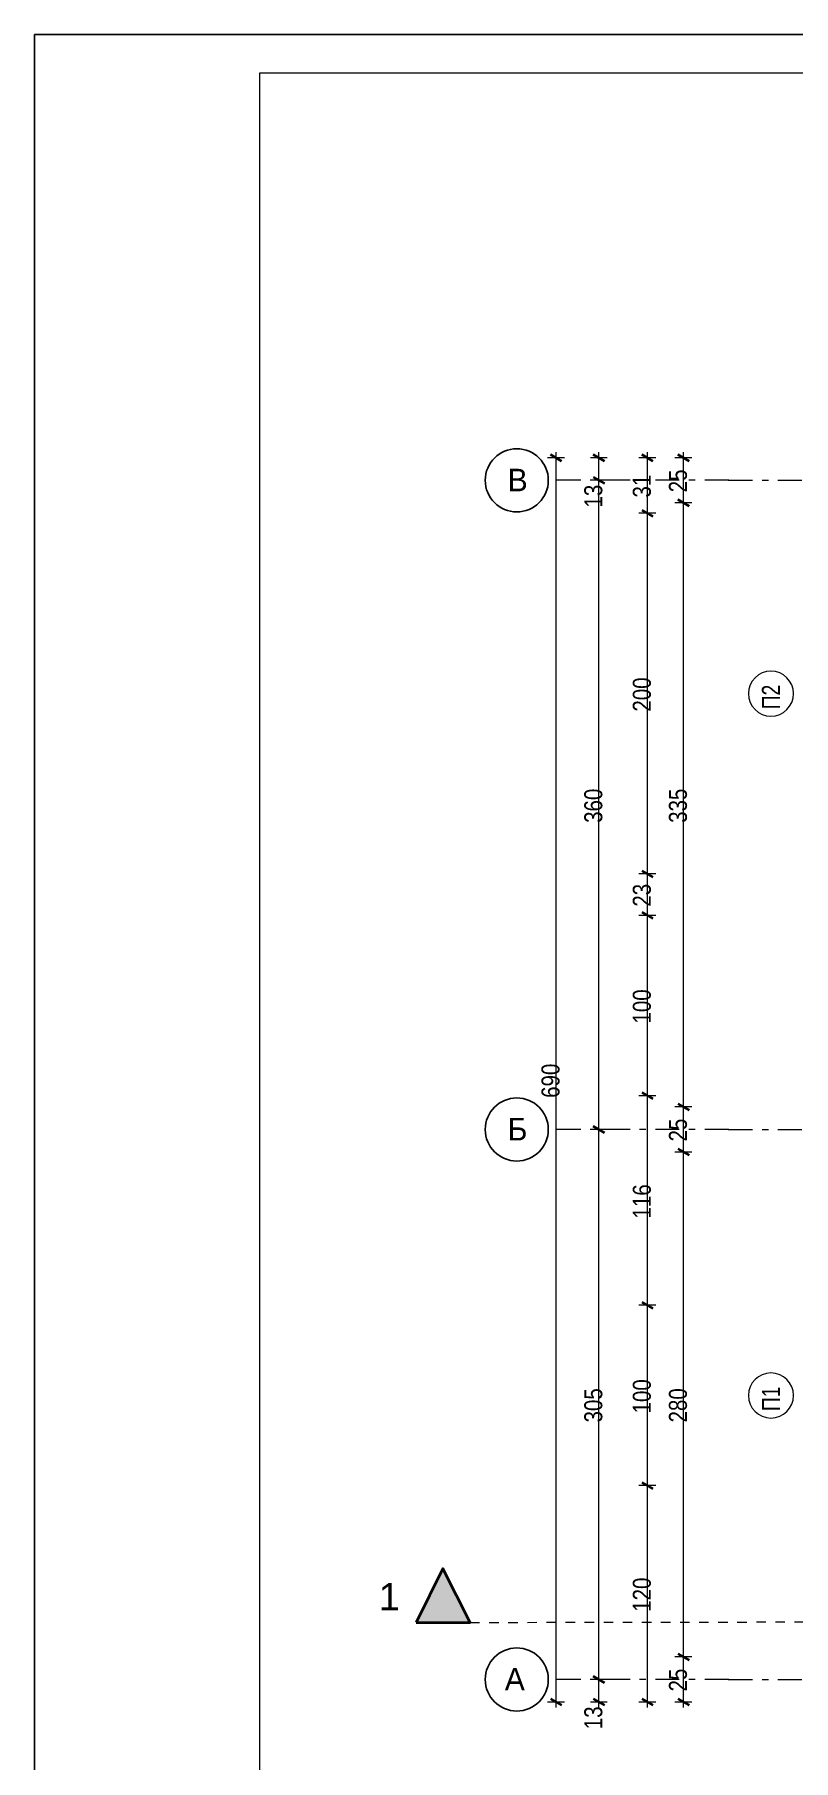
# Model space of a CAD drawing. Extents: x 1230 to 300706, y 1836 to 36108.
# Drawn here: x 56767 to 60976, y 7504 to 17075 of the extents above; entities that cross this region are included whole.
import ezdxf

# ---------------------------------------------------------------- set-up
doc = ezdxf.new("R2010")
doc.units = 0
doc.header["$LTSCALE"] = 5
doc.header["$MEASUREMENT"] = 0
doc.linetypes.add('- Двойно прекъснати линии', pattern=[1093.611073, 529.166651, -211.666656, 141.111112, -211.666656])
doc.linetypes.add('- Прекъснати линия', pattern=[423.333333, 211.666667, -211.666667])
for name, color, linetype, lineweight in [('1', 255, 'Continuous', 13), ('2', 8, 'Continuous', 15), ('25', 9, 'Continuous', 35), ('46', 9, 'Continuous', 35), ('7', 7, 'Continuous', 25), ('85', 254, 'Continuous', 20)]:
    doc.layers.add(name, color=color, linetype=linetype, lineweight=lineweight)
doc.layers.add('4 _ - Фрагмент - Чертежи.2D Elements', color=7, linetype='Continuous')
doc.layers.add('7 _ - Основни елементи.2D Elements', color=7, linetype='Continuous')
doc.layers.add('45', color=7, linetype='Continuous', lineweight=35, true_color=0x404040)
doc.styles.add('GENERATED_STYLE_3', font='GOTHIC.TTF')
doc.styles.add('GENERATED_STYLE_6', font='Cambria Math.ttf')

msp = doc.modelspace()

# ---------------------------------------------------------------- hatches: boundary and pattern name
at = {"layer": '25', "linetype": 'Continuous', "lineweight": 35}
msp.add_hatch(color=256, dxfattribs=at).paths.add_polyline_path([(58882.7, 8269), (59182.7, 8269.5), (59032.3, 8569.2)])

# ---------------------------------------------------------------- linework, layer by layer
at = {"layer": '1', "linetype": '- Двойно прекъснати линии', "lineweight": 13, "ltscale": 0.05}
for p, q in [((60616.4, 14603.1), (59616.4, 14603.1)), ((60616.4, 14603.1), (75301.9, 14603.1)), ((60616.4, 11003.1), (59616.4, 11003.1)), ((60616.4, 11003.1), (75301.9, 11003.1)), ((60616.4, 7953.1), (59616.4, 7953.1)), ((60616.4, 7953.1), (75301.9, 7953.1))]:
    msp.add_line(p, q, dxfattribs=at)
at = {"layer": '1', "linetype": '- Двойно прекъснати линии', "lineweight": 13}
for p in [(60616.4, 14603.1), (60616.4, 14603.1), (60616.4, 11003.1), (60616.4, 11003.1), (60616.4, 7953.1), (60616.4, 7953.1)]:
    msp.add_point(p, dxfattribs=at)
at = {"layer": '2', "linetype": 'Continuous', "lineweight": 15, "flags": 128}
for points in [[(60851.1, 13545.1, 1), (60851.1, 13295.1, 1)], [(60851.1, 9653.1, 1), (60851.1, 9403.1, 1)]]:
    msp.add_lwpolyline(points, format="xyb", close=True, dxfattribs=at)
at = {"layer": '25', "linetype": 'Continuous', "lineweight": 35, "flags": 128}
msp.add_lwpolyline([(58882.7, 8269), (59182.7, 8269.5), (59032.3, 8569.2)], close=True, dxfattribs=at)
at = {"layer": '4 _ - Фрагмент - Чертежи.2D Elements', "linetype": 'Continuous', "lineweight": 25, "ltscale": 0.01}
for points in [[(56766.9, 17075.4), (56766.9, 2225.4)], [(77766.9, 17075.4), (56766.9, 17075.4)]]:
    msp.add_lwpolyline(points, dxfattribs=at)
at = {"layer": '45', "linetype": 'Continuous', "lineweight": 35}
for p, q in [((59690.4, 14710.1), (59627.9, 14746.2)), ((59927.7, 14710.1), (59865.2, 14746.2)), ((60196.9, 14710.1), (60134.4, 14746.2)), ((60397.1, 14710.1), (60334.6, 14746.2)), ((59865.2, 14621.2), (59927.7, 14585.1)), ((60334.6, 14496.2), (60397.1, 14460.1)), ((60134.4, 14438.2), (60196.9, 14402.1)), ((60134.4, 12438.2), (60196.9, 12402.1)), ((60134.4, 12208.4), (60196.9, 12172.3)), ((60134.4, 11208.4), (60196.9, 11172.3)), ((60334.6, 11146.2), (60397.1, 11110.1)), ((59865.2, 11021.2), (59927.7, 10985.1)), ((60334.6, 10896.2), (60397.1, 10860.1)), ((60134.4, 10046.2), (60196.9, 10010.1)), ((60134.4, 9046.2), (60196.9, 9010.1)), ((60334.6, 8096.2), (60397.1, 8060.1)), ((59865.2, 7971.2), (59927.7, 7935.1)), ((59627.9, 7846.2), (59690.4, 7810.1)), ((59865.2, 7846.2), (59927.7, 7810.1)), ((60134.4, 7846.2), (60196.9, 7810.1)), ((60334.6, 7846.2), (60397.1, 7810.1))]:
    msp.add_line(p, q, dxfattribs=at)
at = {"layer": '7', "linetype": 'Continuous', "lineweight": 25}
for centre in [(59441.4, 14603.1), (59441.4, 11003.1), (59441.4, 7953.1)]:
    msp.add_circle(centre, 175, dxfattribs=at)
at = {"layer": '7 _ - Основни елементи.2D Elements', "linetype": 'Continuous', "lineweight": 20, "ltscale": 0.2, "flags": 128}
msp.add_lwpolyline([(58016.9, 16863.5), (77514.3, 16863.5), (77514.3, 2441), (58016.9, 2441)], close=True, dxfattribs=at)
at = {"layer": '85', "linetype": 'Continuous', "lineweight": 20, "ltscale": 0.05}
for p, q in [((59659.1, 14728.1), (59659.1, 14758.7)), ((59896.4, 14728.1), (59896.4, 14758.7)), ((60165.6, 14728.1), (60165.6, 14758.7)), ((60365.8, 14728.1), (60365.8, 14758.7)), ((59706, 14728.1), (59612.3, 14728.1)), ((59659.1, 7828.1), (59659.1, 14728.1)), ((59943.3, 14728.1), (59849.5, 14728.1)), ((59896.4, 14603.1), (59896.4, 14728.1)), ((60212.5, 14728.1), (60118.8, 14728.1)), ((60165.6, 14420.1), (60165.6, 14728.1)), ((60412.7, 14728.1), (60318.9, 14728.1)), ((60365.8, 14478.1), (60365.8, 14728.1)), ((59943.3, 14603.1), (59849.5, 14603.1)), ((59896.4, 11003.1), (59896.4, 14603.1)), ((60412.7, 14478.1), (60318.9, 14478.1)), ((60365.8, 11128.1), (60365.8, 14478.1)), ((60212.5, 14420.1), (60118.8, 14420.1)), ((60165.6, 12420.1), (60165.6, 14420.1)), ((60212.5, 12420.1), (60118.8, 12420.1)), ((60165.6, 12190.3), (60165.6, 12420.1)), ((60212.5, 12190.3), (60118.8, 12190.3)), ((60165.6, 11190.3), (60165.6, 12190.3)), ((60212.5, 11190.3), (60118.8, 11190.3)), ((60165.6, 10028.1), (60165.6, 11190.3)), ((60412.7, 11128.1), (60318.9, 11128.1)), ((60365.8, 10878.1), (60365.8, 11128.1)), ((59943.3, 11003.1), (59849.5, 11003.1)), ((59896.4, 7953.1), (59896.4, 11003.1)), ((60412.7, 10878.1), (60318.9, 10878.1)), ((60365.8, 8078.1), (60365.8, 10878.1)), ((60212.5, 10028.1), (60118.8, 10028.1)), ((60165.6, 9028.1), (60165.6, 10028.1)), ((60212.5, 9028.1), (60118.8, 9028.1)), ((60165.6, 7828.1), (60165.6, 9028.1)), ((60412.7, 8078.1), (60318.9, 8078.1)), ((60365.8, 7828.1), (60365.8, 8078.1)), ((59943.3, 7953.1), (59849.5, 7953.1)), ((59896.4, 7828.1), (59896.4, 7953.1)), ((59706, 7828.1), (59612.3, 7828.1)), ((59659.1, 7797.6), (59659.1, 7828.1)), ((59943.3, 7828.1), (59849.5, 7828.1)), ((59896.4, 7797.6), (59896.4, 7828.1)), ((60212.5, 7828.1), (60118.8, 7828.1)), ((60165.6, 7797.6), (60165.6, 7828.1)), ((60412.7, 7828.1), (60318.9, 7828.1)), ((60365.8, 7797.6), (60365.8, 7828.1))]:
    msp.add_line(p, q, dxfattribs=at)
at = {"layer": '85', "linetype": '- Прекъснати линия', "lineweight": 20, "ltscale": 0.05}
msp.add_line((59182.7, 8269.5), (76386.4, 8295.9), dxfattribs=at)

# ---------------------------------------------------------------- texts
at = {"layer": '1', "linetype": 'Continuous', "lineweight": 13, "char_height": 125, "attachment_point": 1, "style": 'GENERATED_STYLE_6'}
for s, insert in [('\\A1;{\\pql;\\pt0;\\fCentury Gothic|b0|i0|c0|p34;В}', (59390.8, 14667.4)), ('\\A1;{\\pql;\\pt0;\\fCentury Gothic|b0|i0|c0|p34;Б}', (59390.8, 11067.4)), ('\\A1;{\\pql;\\pt0;\\fCentury Gothic|b0|i0|c0|p34;А}', (59374.9, 8017.4))]:
    msp.add_mtext(s, dxfattribs=dict(at, insert=insert))
at = {"layer": '25', "linetype": 'Continuous', "lineweight": 35, "insert": (58792.6, 8337.4), "char_height": 150, "attachment_point": 9, "rotation": 0.08821, "style": 'GENERATED_STYLE_3'}
msp.add_mtext('\\A1;{\\pqr;\\pt0;\\fArial|b0|i0|c0|p34;1}', dxfattribs=at)
at = {"layer": '46', "linetype": 'Continuous', "lineweight": 35, "char_height": 100, "attachment_point": 7, "rotation": 90, "style": 'GENERATED_STYLE_6'}
for s, insert in [('\\A1;{\\W0.850000x;\\pql;\\fCentury Gothic|b0|i0|c0|p34;25}', (60386.6, 14536.7)), ('\\A1;{\\W0.850000x;\\pql;\\fCentury Gothic|b0|i0|c0|p34;13}', (59917.2, 14452.3)), ('\\A1;{\\W0.850000x;\\pql;\\fCentury Gothic|b0|i0|c0|p34;31}', (60186.4, 14507.7)), ('\\A1;{\\W0.850000x;\\pql;\\fCentury Gothic|b0|i0|c0|p34;200}', (60186.4, 13320.5)), ('\\A1;{\\W0.850000x;\\pql;\\fCentury Gothic|b0|i0|c0|p34;360}', (59917.2, 12703.5)), ('\\A1;{\\W0.850000x;\\pql;\\fCentury Gothic|b0|i0|c0|p34;335}', (60386.6, 12703.5)), ('\\A1;{\\W0.850000x;\\pql;\\fCentury Gothic|b0|i0|c0|p34;23}', (60186.4, 12238.8)), ('\\A1;{\\W0.850000x;\\pql;\\fCentury Gothic|b0|i0|c0|p34;100}', (60186.4, 11590.7)), ('\\A1;{\\W0.850000x;\\pql;\\fCentury Gothic|b0|i0|c0|p34;690}', (59679.9, 11178.5)), ('\\A1;{\\W0.850000x;\\pql;\\fCentury Gothic|b0|i0|c0|p34;25}', (60386.6, 10936.7)), ('\\A1;{\\W0.850000x;\\pql;\\fCentury Gothic|b0|i0|c0|p34;116}', (60186.4, 10509.6)), ('\\A1;{\\W0.850000x;\\pql;\\fCentury Gothic|b0|i0|c0|p34;100}', (60186.4, 9428.5)), ('\\A1;{\\W0.850000x;\\pql;\\fCentury Gothic|b0|i0|c0|p34;305}', (59917.2, 9378.5)), ('\\A1;{\\W0.850000x;\\pql;\\fCentury Gothic|b0|i0|c0|p34;280}', (60386.6, 9378.5)), ('\\A1;{\\W0.850000x;\\pql;\\fCentury Gothic|b0|i0|c0|p34;120}', (60186.4, 8328.5)), ('\\A1;{\\W0.850000x;\\pql;\\fCentury Gothic|b0|i0|c0|p34;25}', (60386.6, 7886.7)), ('\\A1;{\\W0.850000x;\\pql;\\fCentury Gothic|b0|i0|c0|p34;13}', (59917.2, 7677.3))]:
    msp.add_mtext(s, dxfattribs=dict(at, insert=insert))
at = {"layer": '7', "linetype": 'Continuous', "lineweight": 25, "char_height": 100, "attachment_point": 7, "rotation": 90, "style": 'GENERATED_STYLE_6'}
for s, insert in [('\\A1;{\\W0.800000x;\\pql;\\pt0;\\fCentury Gothic|b0|i0|c0|p34;П2\\fCentury Gothic|b0|i0|c0|p34;\\fCentury Gothic|b0|i0|c0|p34;\\fCentury Gothic|b0|i0|c0|p34;}', (60901.1, 13333.1)), ('\\A1;{\\W0.800000x;\\pql;\\pt0;\\fCentury Gothic|b0|i0|c0|p34;П1\\fCentury Gothic|b0|i0|c0|p34;\\fCentury Gothic|b0|i0|c0|p34;\\fCentury Gothic|b0|i0|c0|p34;}', (60901.1, 9441.1))]:
    msp.add_mtext(s, dxfattribs=dict(at, insert=insert))

doc.saveas('drawing.dxf')
